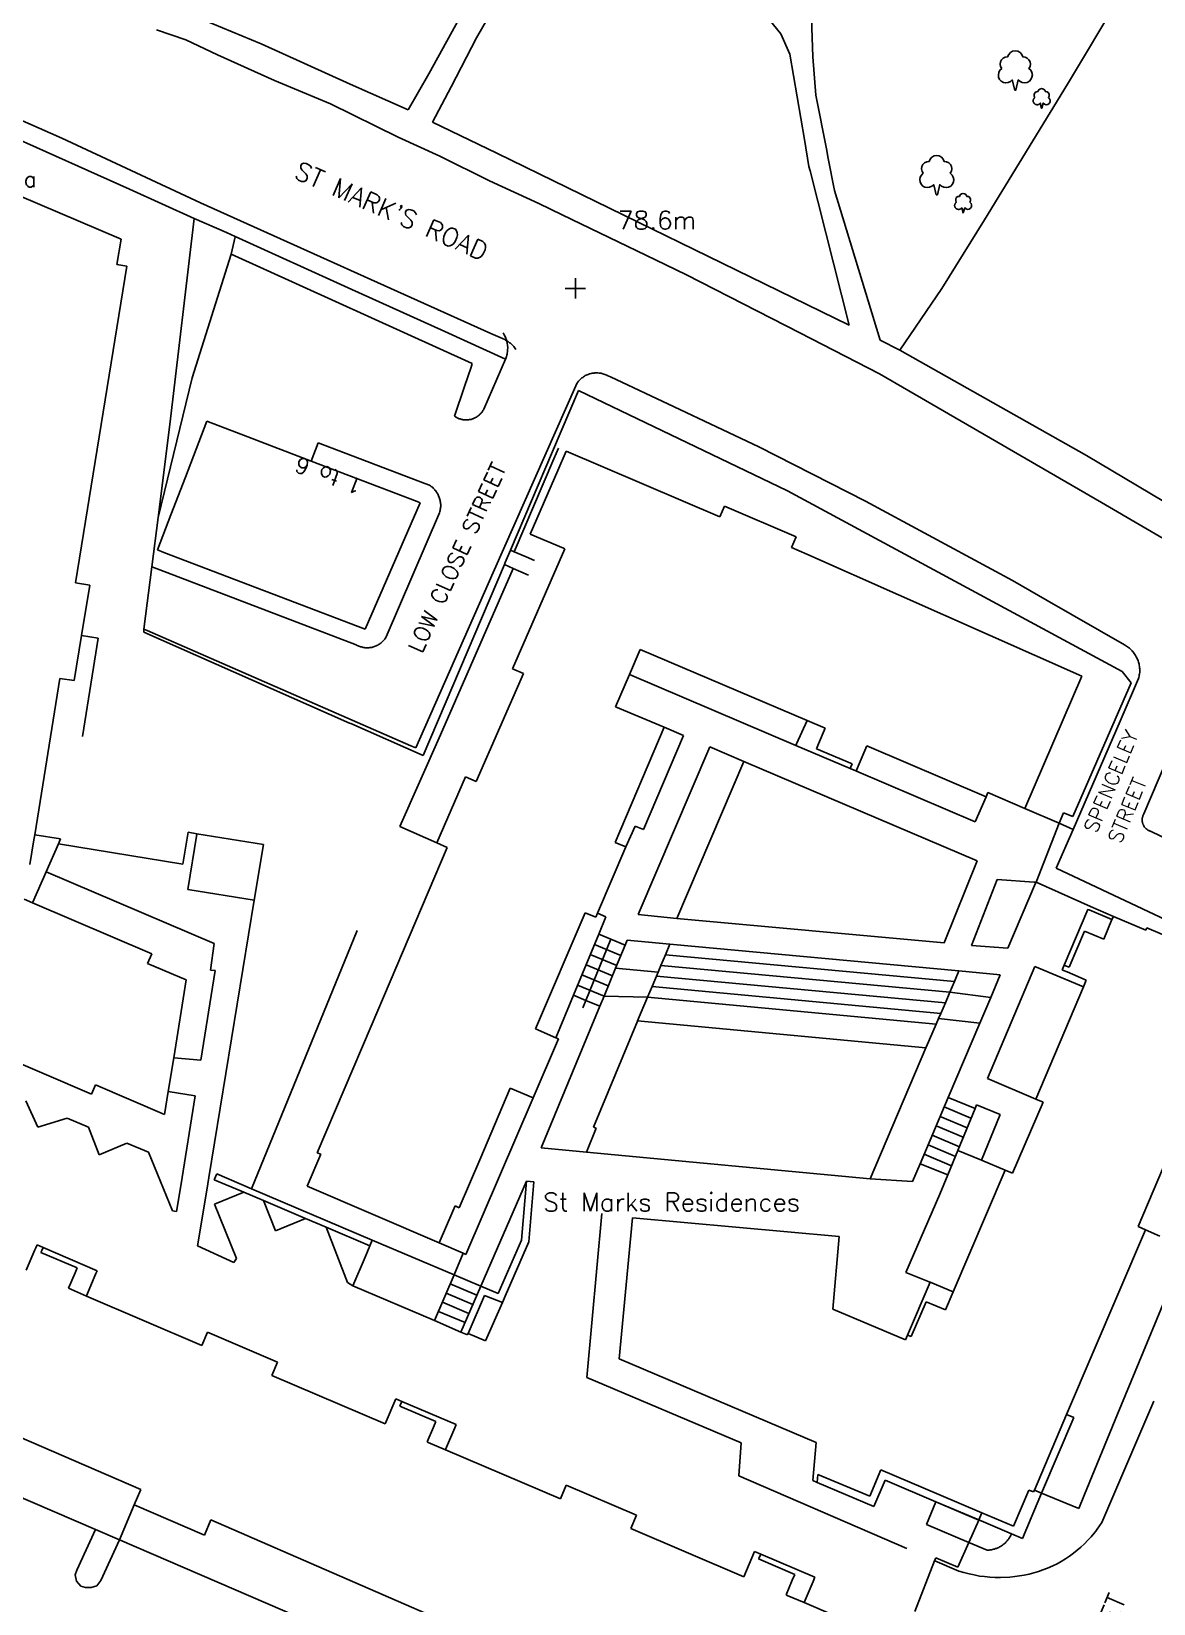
# Model space of a CAD drawing. Extents: x 427500 to 429848, y 434500 to 436505.
# Drawn here: x 429366 to 429451.7, y 435078.8 to 435198.9 of the extents above; entities that cross this region are included whole.
import ezdxf

# ---------------------------------------------------------------- set-up
doc = ezdxf.new("R2010")
doc.units = 0
doc.layers.add('LPTIP_Ex_Base', color=8, linetype='Continuous')
doc.styles.add('MtXpl_Romans', font='romans__.ttf')

msp = doc.modelspace()

# ---------------------------------------------------------------- linework, layer by layer
at = {"layer": 'LPTIP_Ex_Base', "color": 251, "true_color": 0x636466}
for p, q in [((429445.15, 435194.9), (429451.71, 435205.89)), ((429383.55, 435198), (429376.9, 435200.75)), ((429399.1, 435200.7), (429396.35, 435195.7)), ((429401.35, 435200.8), (429400, 435198.45)), ((429423.25, 435198.75), (429421.9, 435200.4)), ((429347.32, 435199.99), (429368.32, 435190.79)), ((429375.55, 435199.05), (429377.8, 435198.3)), ((429425.7, 435197), (429425.6, 435199.95)), ((429377.8, 435198.3), (429380.2, 435197.15)), ((429390.35, 435194.9), (429383.55, 435198)), ((429400, 435198.45), (429398.05, 435194.7)), ((429423.95, 435197.2), (429423.25, 435198.75)), ((429380.2, 435197.15), (429384.55, 435195.2)), ((429425.05, 435190.69), (429423.95, 435197.2)), ((429425.92, 435194.08), (429425.7, 435197)), ((429396.35, 435195.7), (429394.78, 435192.96)), ((429384.55, 435195.2), (429388.85, 435193.4)), ((429394.78, 435192.96), (429390.35, 435194.9)), ((429398.05, 435194.7), (429396.63, 435192.01)), ((429438.8, 435184.55), (429445.15, 435194.9)), ((429388.85, 435193.4), (429394, 435190.85)), ((429426.73, 435189.96), (429425.92, 435194.08)), ((429401.55, 435189.65), (429396.63, 435192.01)), ((429363.94, 435191.16), (429373.49, 435186.89)), ((429368.32, 435190.79), (429378.92, 435185.84)), ((429394, 435190.85), (429397.2, 435189.4)), ((429425.4, 435188.62), (429425.05, 435190.69)), ((429428.46, 435176.5), (429401.55, 435189.65)), ((429426.87, 435189.22), (429426.73, 435189.96)), ((429397.2, 435189.4), (429401, 435187.53)), ((429425.48, 435188.29), (429425.4, 435188.62)), ((429428.46, 435176.5), (429425.48, 435188.29)), ((429427.35, 435186.79), (429426.87, 435189.22)), ((429363.27, 435187.15), (429372.84, 435183.07)), ((429401, 435187.53), (429404.75, 435185.8)), ((429373.49, 435186.89), (429378.43, 435184.64)), ((429378.92, 435185.84), (429401.1, 435175.87)), ((429430.84, 435175.34), (429427.35, 435186.79)), ((429376.57, 435168.92), (429378.43, 435184.64)), ((429378.43, 435184.64), (429380.9, 435183.57)), ((429404.75, 435185.8), (429406.55, 435184.93)), ((429413.67, 435181.5), (429406.55, 435184.93)), ((429380.9, 435183.57), (429381.56, 435183.28)), ((429435.55, 435179.3), (429438.8, 435184.55)), ((429372.84, 435183.07), (429372.52, 435181.13)), ((429381.56, 435183.25), (429381.26, 435181.91)), ((429381.56, 435183.28), (429390.2, 435179.36)), ((429381.56, 435183.28), (429381.56, 435183.25)), ((429372.52, 435181.13), (429373.28, 435181)), ((429381.26, 435181.91), (429378.28, 435172.48)), ((429399.67, 435173.58), (429381.26, 435181.91)), ((429413.67, 435181.5), (429416.05, 435180.35)), ((429373.28, 435181), (429369.36, 435156.82)), ((429416.05, 435180.35), (429424.7, 435175.9)), ((429390.2, 435179.36), (429397.58, 435176.01)), ((429432.34, 435174.6), (429435.55, 435179.3)), ((429397.58, 435176.01), (429402.21, 435173.91)), ((429401.1, 435175.87), (429402.15, 435175.4)), ((429402.03, 435175.9), (429402.12, 435175.76)), ((429402.12, 435175.76), (429402.16, 435175.68)), ((429402.15, 435175.4), (429402.22, 435175.36)), ((429402.16, 435175.68), (429402.2, 435175.6)), ((429402.2, 435175.6), (429402.23, 435175.52)), ((429402.22, 435175.36), (429402.3, 435175.31)), ((429402.23, 435175.52), (429402.26, 435175.43)), ((429402.26, 435175.43), (429402.29, 435175.35)), ((429402.29, 435175.35), (429402.31, 435175.26)), ((429402.3, 435175.31), (429402.38, 435175.27)), ((429402.31, 435175.26), (429402.33, 435175.17)), ((429402.33, 435175.17), (429402.35, 435175.09)), ((429402.35, 435175.09), (429402.36, 435175)), ((429402.38, 435175.27), (429402.45, 435175.22)), ((429402.45, 435175.22), (429402.53, 435175.16)), ((429402.53, 435175.16), (429402.59, 435175.11)), ((429402.59, 435175.11), (429402.66, 435175.05)), ((429402.66, 435175.05), (429402.73, 435174.99)), ((429424.7, 435175.9), (429430.8, 435172.78)), ((429430.84, 435175.34), (429432.34, 435174.6)), ((429402.21, 435173.91), (429400.55, 435170.08)), ((429402.26, 435174.03), (429402.21, 435173.91)), ((429402.28, 435174.11), (429402.26, 435174.03)), ((429402.31, 435174.2), (429402.28, 435174.11)), ((429402.33, 435174.28), (429402.31, 435174.2)), ((429402.34, 435174.37), (429402.33, 435174.28)), ((429402.36, 435174.46), (429402.34, 435174.37)), ((429402.36, 435175), (429402.37, 435174.91)), ((429402.37, 435174.55), (429402.36, 435174.46)), ((429402.37, 435174.91), (429402.38, 435174.82)), ((429402.38, 435174.73), (429402.37, 435174.64)), ((429402.37, 435174.64), (429402.37, 435174.55)), ((429402.38, 435174.82), (429402.38, 435174.73)), ((429402.73, 435174.99), (429402.79, 435174.92)), ((429402.79, 435174.92), (429402.85, 435174.86)), ((429402.85, 435174.86), (429402.9, 435174.79)), ((429402.9, 435174.79), (429402.96, 435174.71)), ((429402.96, 435174.71), (429403.01, 435174.64)), ((429446.6, 435166.55), (429432.34, 435174.6)), ((429399.07, 435171.8), (429399.58, 435173.3)), ((429399.58, 435173.3), (429399.67, 435173.58)), ((429408.24, 435172.6), (429408.31, 435172.64)), ((429408.31, 435172.64), (429408.38, 435172.67)), ((429408.38, 435172.67), (429408.45, 435172.7)), ((429408.45, 435172.7), (429408.52, 435172.73)), ((429408.52, 435172.73), (429408.59, 435172.76)), ((429408.59, 435172.76), (429408.64, 435172.77)), ((429408.64, 435172.77), (429408.66, 435172.78)), ((429408.66, 435172.78), (429408.75, 435172.8)), ((429408.83, 435172.82), (429408.75, 435172.8)), ((429408.9, 435172.83), (429408.83, 435172.82)), ((429408.98, 435172.84), (429408.9, 435172.83)), ((429409.05, 435172.85), (429408.98, 435172.84)), ((429409.13, 435172.85), (429409.05, 435172.85)), ((429409.21, 435172.85), (429409.13, 435172.85)), ((429409.28, 435172.85), (429409.21, 435172.85)), ((429409.36, 435172.84), (429409.28, 435172.85)), ((429409.43, 435172.83), (429409.36, 435172.84)), ((429409.5, 435172.82), (429409.43, 435172.83)), ((429409.51, 435172.82), (429409.5, 435172.82)), ((429409.58, 435172.8), (429409.51, 435172.82)), ((429409.66, 435172.78), (429409.58, 435172.8)), ((429409.73, 435172.76), (429409.66, 435172.78)), ((429409.8, 435172.74), (429409.73, 435172.76)), ((429409.87, 435172.71), (429409.8, 435172.74)), ((429409.96, 435172.67), (429409.87, 435172.71)), ((429409.98, 435172.66), (429409.96, 435172.67)), ((429410.23, 435172.54), (429409.98, 435172.66)), ((429430.8, 435172.78), (429447.75, 435162.95)), ((429378.28, 435172.48), (429375.67, 435161.8)), ((429398.31, 435169.55), (429399.07, 435171.8)), ((429401.28, 435157.61), (429407.69, 435172.08)), ((429407.79, 435171.5), (429405.81, 435166.84)), ((429407.69, 435172.08), (429407.73, 435172.15)), ((429407.73, 435172.15), (429407.78, 435172.21)), ((429407.78, 435172.21), (429407.83, 435172.26)), ((429423.75, 435163.85), (429407.79, 435171.5)), ((429407.83, 435172.26), (429407.88, 435172.32)), ((429407.88, 435172.32), (429407.94, 435172.37)), ((429407.94, 435172.37), (429407.99, 435172.42)), ((429407.99, 435172.42), (429408.05, 435172.47)), ((429408.05, 435172.47), (429408.11, 435172.51)), ((429408.11, 435172.51), (429408.18, 435172.56)), ((429408.18, 435172.56), (429408.24, 435172.6)), ((429415.09, 435170.26), (429410.23, 435172.54)), ((429421.58, 435167.2), (429415.09, 435170.26)), ((429379.39, 435169.16), (429377.75, 435164.88)), ((429382.52, 435167.97), (429379.39, 435169.16)), ((429398.4, 435169.49), (429398.31, 435169.55)), ((429398.45, 435169.46), (429398.4, 435169.49)), ((429398.51, 435169.43), (429398.45, 435169.46)), ((429398.56, 435169.4), (429398.51, 435169.43)), ((429398.62, 435169.37), (429398.56, 435169.4)), ((429398.68, 435169.35), (429398.62, 435169.37)), ((429398.74, 435169.33), (429398.68, 435169.35)), ((429398.8, 435169.31), (429398.74, 435169.33)), ((429398.87, 435169.29), (429398.8, 435169.31)), ((429398.93, 435169.28), (429398.87, 435169.29)), ((429398.99, 435169.27), (429398.93, 435169.28)), ((429399.06, 435169.26), (429398.99, 435169.27)), ((429399.12, 435169.26), (429399.06, 435169.26)), ((429399.18, 435169.26), (429399.12, 435169.26)), ((429399.26, 435169.26), (429399.18, 435169.26)), ((429399.33, 435169.26), (429399.26, 435169.26)), ((429399.39, 435169.27), (429399.33, 435169.26)), ((429399.45, 435169.28), (429399.39, 435169.27)), ((429399.52, 435169.29), (429399.45, 435169.28)), ((429399.58, 435169.3), (429399.52, 435169.29)), ((429399.64, 435169.32), (429399.58, 435169.3)), ((429399.7, 435169.34), (429399.64, 435169.32)), ((429399.73, 435169.35), (429399.7, 435169.34)), ((429399.76, 435169.37), (429399.73, 435169.35)), ((429399.82, 435169.39), (429399.76, 435169.37)), ((429399.88, 435169.42), (429399.82, 435169.39)), ((429399.93, 435169.45), (429399.88, 435169.42)), ((429399.99, 435169.48), (429399.93, 435169.45)), ((429400.04, 435169.52), (429399.99, 435169.48)), ((429400.1, 435169.55), (429400.04, 435169.52)), ((429400.15, 435169.59), (429400.1, 435169.55)), ((429400.2, 435169.63), (429400.15, 435169.59)), ((429400.24, 435169.67), (429400.2, 435169.63)), ((429400.29, 435169.72), (429400.24, 435169.67)), ((429400.33, 435169.77), (429400.29, 435169.72)), ((429400.38, 435169.81), (429400.33, 435169.77)), ((429400.42, 435169.86), (429400.38, 435169.81)), ((429400.45, 435169.92), (429400.42, 435169.86)), ((429400.49, 435169.97), (429400.45, 435169.92)), ((429400.52, 435170.03), (429400.49, 435169.97)), ((429400.55, 435170.08), (429400.52, 435170.03)), ((429375.67, 435161.8), (429376.57, 435168.92)), ((429387.37, 435166.11), (429382.52, 435167.97)), ((429387.37, 435166.11), (429387.9, 435167.5)), ((429387.9, 435167.5), (429396.05, 435164.41)), ((429405.81, 435166.84), (429402.6, 435159.31)), ((429405.9, 435166.28), (429406.25, 435167.11)), ((429406.21, 435165.4), (429406.84, 435166.86)), ((429406.84, 435166.86), (429418.59, 435161.86)), ((429429.72, 435163.05), (429421.58, 435167.2)), ((429395.46, 435163.02), (429387.37, 435166.11)), ((429402.88, 435159.19), (429405.9, 435166.28)), ((429457.4, 435160.1), (429446.6, 435166.55)), ((429377.75, 435164.88), (429376.65, 435162.01)), ((429396.05, 435164.41), (429396.41, 435164.27)), ((429396.41, 435164.27), (429396.47, 435164.23)), ((429396.47, 435164.23), (429396.53, 435164.18)), ((429404.09, 435160.53), (429406.21, 435165.4)), ((429395.69, 435162.93), (429395.46, 435163.02)), ((429396.53, 435164.18), (429396.59, 435164.14)), ((429396.59, 435164.14), (429396.65, 435164.09)), ((429396.65, 435164.09), (429396.71, 435164.03)), ((429396.71, 435164.03), (429396.76, 435163.98)), ((429396.76, 435163.98), (429396.81, 435163.92)), ((429396.81, 435163.92), (429396.85, 435163.87)), ((429396.85, 435163.87), (429396.86, 435163.86)), ((429396.86, 435163.86), (429396.91, 435163.8)), ((429396.91, 435163.8), (429396.95, 435163.73)), ((429396.95, 435163.73), (429396.99, 435163.67)), ((429396.99, 435163.67), (429397.03, 435163.6)), ((429397.03, 435163.6), (429397.07, 435163.53)), ((429397.07, 435163.53), (429397.1, 435163.46)), ((429397.1, 435163.46), (429397.15, 435163.33)), ((429397.15, 435163.33), (429397.18, 435163.26)), ((429397.18, 435163.26), (429397.2, 435163.19)), ((429397.2, 435163.19), (429397.22, 435163.11)), ((429397.22, 435163.11), (429397.23, 435163.03)), ((429397.23, 435163.03), (429397.24, 435162.96)), ((429449.32, 435150.04), (429423.75, 435163.85)), ((429440.94, 435157), (429429.72, 435163.05)), ((429376.65, 435162.01), (429375.62, 435159.32)), ((429391.48, 435153.26), (429395.69, 435162.93)), ((429397.16, 435162.15), (429393.1, 435152.69)), ((429397.2, 435162.27), (429397.16, 435162.15)), ((429397.22, 435162.34), (429397.2, 435162.27)), ((429397.23, 435162.42), (429397.22, 435162.34)), ((429397.24, 435162.49), (429397.23, 435162.42)), ((429397.24, 435162.96), (429397.25, 435162.9)), ((429397.25, 435162.57), (429397.24, 435162.49)), ((429397.25, 435162.9), (429397.25, 435162.88)), ((429397.25, 435162.88), (429397.26, 435162.8)), ((429397.26, 435162.65), (429397.25, 435162.57)), ((429397.26, 435162.8), (429397.26, 435162.73)), ((429397.26, 435162.73), (429397.26, 435162.65)), ((429418.59, 435161.86), (429418.94, 435162.66)), ((429418.94, 435162.66), (429424.41, 435160.33)), ((429447.75, 435162.95), (429454.12, 435159.23)), ((429375.2, 435158.04), (429375.67, 435161.8)), ((429406.64, 435159.45), (429404.09, 435160.53)), ((429406.75, 435159.4), (429406.64, 435159.45)), ((429424.41, 435160.33), (429424.06, 435159.52)), ((429424.06, 435159.52), (429425.25, 435159.01)), ((429375.62, 435159.32), (429376.11, 435159.13)), ((429376.11, 435159.13), (429391.48, 435153.26)), ((429402.2, 435158.37), (429402.13, 435158.2)), ((429402.6, 435159.31), (429402.2, 435158.37)), ((429402.6, 435159.31), (429402.88, 435159.19)), ((429402.75, 435150.23), (429406.75, 435159.4)), ((429402.88, 435159.19), (429403.78, 435158.8)), ((429403.78, 435158.8), (429404.44, 435158.51)), ((429425.25, 435159.01), (429446.26, 435149.67)), ((429374.59, 435153.26), (429375.2, 435158.04)), ((429375.79, 435157.81), (429375.2, 435158.04)), ((429390.8, 435152.08), (429375.79, 435157.81)), ((429395.35, 435144.21), (429401.28, 435157.61)), ((429402.13, 435158.2), (429395.93, 435143.61)), ((429397.24, 435145.2), (429402.8, 435157.9)), ((429402.13, 435158.2), (429402.8, 435157.9)), ((429402.8, 435157.9), (429403.96, 435157.4)), ((429369.36, 435156.82), (429370.45, 435156.64)), ((429370.45, 435156.64), (429369.82, 435152.79)), ((429443.61, 435155.46), (429440.94, 435157)), ((429449.51, 435152.07), (429443.61, 435155.46)), ((429369.82, 435152.79), (429369.26, 435149.34)), ((429369.82, 435152.79), (429371.1, 435152.58)), ((429371.1, 435152.58), (429369.89, 435145.08)), ((429374.57, 435153.03), (429374.59, 435153.26)), ((429382.75, 435149.42), (429374.57, 435153.03)), ((429374.59, 435153.26), (429374.83, 435153.16)), ((429374.83, 435153.16), (429394.98, 435144.37)), ((429392.69, 435152.21), (429392.63, 435152.17)), ((429392.74, 435152.26), (429392.69, 435152.21)), ((429392.8, 435152.3), (429392.74, 435152.26)), ((429392.85, 435152.35), (429392.8, 435152.3)), ((429392.9, 435152.4), (429392.85, 435152.35)), ((429392.94, 435152.46), (429392.9, 435152.4)), ((429392.99, 435152.51), (429392.94, 435152.46)), ((429393.03, 435152.57), (429392.99, 435152.51)), ((429393.07, 435152.63), (429393.03, 435152.57)), ((429393.1, 435152.69), (429393.07, 435152.63)), ((429390.88, 435152.03), (429390.8, 435152.08)), ((429390.95, 435152), (429390.88, 435152.03)), ((429391.01, 435151.97), (429390.95, 435152)), ((429391.08, 435151.95), (429391.01, 435151.97)), ((429391.14, 435151.92), (429391.08, 435151.95)), ((429391.21, 435151.91), (429391.14, 435151.92)), ((429391.28, 435151.89), (429391.21, 435151.91)), ((429391.35, 435151.87), (429391.28, 435151.89)), ((429391.42, 435151.86), (429391.35, 435151.87)), ((429391.49, 435151.85), (429391.42, 435151.86)), ((429391.56, 435151.85), (429391.49, 435151.85)), ((429391.63, 435151.84), (429391.56, 435151.85)), ((429391.7, 435151.85), (429391.63, 435151.84)), ((429391.77, 435151.85), (429391.7, 435151.85)), ((429391.84, 435151.86), (429391.77, 435151.85)), ((429391.91, 435151.86), (429391.84, 435151.86)), ((429391.99, 435151.88), (429391.91, 435151.86)), ((429392.06, 435151.9), (429391.99, 435151.88)), ((429392.13, 435151.92), (429392.06, 435151.9)), ((429392.2, 435151.94), (429392.13, 435151.92)), ((429392.26, 435151.96), (429392.2, 435151.94)), ((429392.33, 435151.99), (429392.26, 435151.96)), ((429392.39, 435152.02), (429392.33, 435151.99)), ((429392.46, 435152.05), (429392.39, 435152.02)), ((429392.52, 435152.09), (429392.46, 435152.05)), ((429392.58, 435152.13), (429392.52, 435152.09)), ((429392.63, 435152.17), (429392.58, 435152.13)), ((429411.68, 435149.81), (429412.5, 435151.73)), ((429412.5, 435151.73), (429425.27, 435146.29)), ((429449.51, 435152.07), (429449.66, 435151.98)), ((429449.66, 435151.98), (429449.74, 435151.93)), ((429449.74, 435151.93), (429449.82, 435151.87)), ((429449.82, 435151.87), (429449.89, 435151.82)), ((429449.89, 435151.82), (429449.94, 435151.77)), ((429449.94, 435151.77), (429449.96, 435151.75)), ((429449.96, 435151.75), (429450.02, 435151.69)), ((429450.02, 435151.69), (429450.09, 435151.62)), ((429450.09, 435151.62), (429450.15, 435151.55)), ((429450.15, 435151.55), (429450.17, 435151.53)), ((429450.17, 435151.53), (429450.21, 435151.48)), ((429450.21, 435151.48), (429450.26, 435151.41)), ((429450.26, 435151.41), (429450.31, 435151.33)), ((429450.31, 435151.33), (429450.36, 435151.25)), ((429450.36, 435151.25), (429450.41, 435151.17)), ((429450.41, 435151.17), (429450.45, 435151.09)), ((429450.45, 435151.09), (429450.49, 435151.01)), ((429450.49, 435151.01), (429450.53, 435150.92)), ((429399.98, 435141.63), (429403.58, 435149.88)), ((429403.58, 435149.88), (429402.75, 435150.23)), ((429410.63, 435147.35), (429411.68, 435149.81)), ((429411.68, 435149.81), (429424.4, 435144.39)), ((429450.02, 435149.18), (429449.32, 435150.04)), ((429450.53, 435150.92), (429450.56, 435150.84)), ((429450.56, 435150.84), (429450.59, 435150.75)), ((429450.59, 435150.75), (429450.62, 435150.6)), ((429450.62, 435150.6), (429450.64, 435150.51)), ((429450.64, 435150.51), (429450.66, 435150.41)), ((429450.66, 435149.86), (429450.64, 435149.77)), ((429450.66, 435150.41), (429450.66, 435150.32)), ((429450.66, 435150.32), (429450.67, 435150.23)), ((429450.67, 435149.95), (429450.66, 435149.86)), ((429450.67, 435150.23), (429450.67, 435150.14)), ((429450.67, 435150.14), (429450.67, 435150.04)), ((429450.67, 435150.04), (429450.67, 435149.95)), ((429368.17, 435149.51), (429366.24, 435137.56)), ((429369.26, 435149.34), (429368.17, 435149.51)), ((429382.76, 435149.42), (429382.75, 435149.42)), ((429390.29, 435146.1), (429382.76, 435149.42)), ((429446.26, 435149.67), (429441.9, 435139.58)), ((429445.55, 435138.95), (429450.02, 435149.18)), ((429449.17, 435146.24), (429450.58, 435149.5)), ((429450.61, 435149.59), (429450.58, 435149.5)), ((429450.63, 435149.68), (429450.61, 435149.59)), ((429450.64, 435149.77), (429450.63, 435149.68)), ((429414.34, 435145.78), (429410.63, 435147.35)), ((429425.27, 435146.29), (429424.46, 435144.52)), ((429425.27, 435146.29), (429426.63, 435145.71)), ((429445.58, 435137.97), (429449.17, 435146.24)), ((429450.99, 435139.16), (429454.34, 435147.06)), ((429390.39, 435146.06), (429390.29, 435146.1)), ((429395.93, 435143.61), (429390.39, 435146.06)), ((429394.14, 435138.19), (429397.24, 435145.2)), ((429410.59, 435136.98), (429414.34, 435145.78)), ((429412.76, 435137.96), (429415.82, 435145.14)), ((429415.82, 435145.14), (429414.34, 435145.78)), ((429426.63, 435145.71), (429426.14, 435144.52)), ((429394.98, 435144.37), (429395.35, 435144.21)), ((429412.35, 435131.46), (429417.82, 435144.27)), ((429417.82, 435144.27), (429420.43, 435143.16)), ((429424.46, 435144.52), (429424.4, 435144.39)), ((429424.4, 435144.39), (429428.55, 435142.63)), ((429426.14, 435144.52), (429425.97, 435144.14)), ((429425.97, 435144.14), (429428.71, 435142.99)), ((429429.82, 435144.35), (429429.17, 435142.8)), ((429438.93, 435140.47), (429429.82, 435144.35)), ((429420.43, 435143.16), (429415.31, 435131.17)), ((429438.26, 435135.58), (429420.43, 435143.16)), ((429428.61, 435142.76), (429428.55, 435142.63)), ((429428.99, 435142.44), (429428.55, 435142.63)), ((429428.71, 435142.99), (429428.61, 435142.76)), ((429429.17, 435142.8), (429429.07, 435142.56)), ((429398.06, 435139.47), (429399.16, 435141.98)), ((429399.16, 435141.98), (429399.98, 435141.63)), ((429429.01, 435142.44), (429428.99, 435142.44)), ((429429.07, 435142.56), (429429.01, 435142.43)), ((429429.01, 435142.43), (429429.01, 435142.44)), ((429429.01, 435142.43), (429429.02, 435142.43)), ((429429.02, 435142.43), (429438.11, 435138.55)), ((429438.11, 435138.55), (429438.93, 435140.47)), ((429439.07, 435140.78), (429438.93, 435140.47)), ((429441.9, 435139.58), (429439.07, 435140.78)), ((429396.96, 435136.94), (429398.06, 435139.47)), ((429441.9, 435139.58), (429444.51, 435138.44)), ((429444.51, 435138.44), (429444.86, 435139.25)), ((429444.86, 435139.25), (429445.55, 435138.95)), ((429450.9, 435138.96), (429450.91, 435138.99)), ((429450.91, 435138.99), (429450.92, 435139.03)), ((429450.92, 435139.03), (429450.94, 435139.07)), ((429450.94, 435139.07), (429450.96, 435139.1)), ((429450.96, 435139.1), (429450.99, 435139.16)), ((429396.96, 435136.94), (429394.14, 435138.19)), ((429411.42, 435136.63), (429412.11, 435138.23)), ((429412.11, 435138.23), (429412.76, 435137.96)), ((429442.75, 435133.94), (429444.51, 435138.44)), ((429444.29, 435135), (429445.58, 435137.97)), ((429444.51, 435138.44), (429445.58, 435137.97)), ((429450.86, 435138.77), (429450.87, 435138.8)), ((429450.86, 435138.73), (429450.86, 435138.77)), ((429450.86, 435138.69), (429450.86, 435138.73)), ((429450.86, 435138.65), (429450.86, 435138.69)), ((429450.87, 435138.61), (429450.86, 435138.65)), ((429450.87, 435138.84), (429450.88, 435138.88)), ((429450.87, 435138.8), (429450.87, 435138.84)), ((429450.87, 435138.57), (429450.87, 435138.61)), ((429450.88, 435138.53), (429450.87, 435138.57)), ((429450.88, 435138.88), (429450.89, 435138.92)), ((429450.89, 435138.5), (429450.88, 435138.53)), ((429450.89, 435138.92), (429450.9, 435138.96)), ((429450.89, 435138.46), (429450.89, 435138.5)), ((429450.91, 435138.42), (429450.89, 435138.46)), ((429450.92, 435138.38), (429450.91, 435138.42)), ((429450.93, 435138.35), (429450.92, 435138.38)), ((429450.95, 435138.31), (429450.93, 435138.35)), ((429450.96, 435138.28), (429450.95, 435138.31)), ((429450.98, 435138.24), (429450.96, 435138.28)), ((429451.02, 435138.18), (429450.98, 435138.24)), ((429451.04, 435138.15), (429451.02, 435138.18)), ((429451.07, 435138.12), (429451.04, 435138.15)), ((429451.09, 435138.09), (429451.07, 435138.12)), ((429451.12, 435138.07), (429451.09, 435138.09)), ((429451.15, 435138.04), (429451.12, 435138.07)), ((429451.17, 435138.01), (429451.15, 435138.04)), ((429451.21, 435137.99), (429451.17, 435138.01)), ((429451.24, 435137.96), (429451.21, 435137.99)), ((429451.27, 435137.94), (429451.24, 435137.96)), ((429451.3, 435137.92), (429451.27, 435137.94)), ((429451.34, 435137.9), (429451.3, 435137.92)), ((429451.37, 435137.88), (429451.34, 435137.9)), ((429451.41, 435137.87), (429451.37, 435137.88)), ((429451.44, 435137.85), (429451.41, 435137.87)), ((429451.48, 435137.84), (429451.44, 435137.85)), ((429451.52, 435137.83), (429451.48, 435137.84)), ((429451.55, 435137.82), (429451.52, 435137.83)), ((429465.44, 435131.03), (429451.55, 435137.82)), ((429366.17, 435137.17), (429365.87, 435135.28)), ((429366.24, 435137.56), (429366.17, 435137.17)), ((429368.21, 435137.24), (429366.24, 435137.56)), ((429368.21, 435137.24), (429366.24, 435137.56)), ((429367.12, 435134.74), (429368.05, 435136.87)), ((429368.05, 435136.87), (429368.21, 435137.24)), ((429368.05, 435136.87), (429368.21, 435137.24)), ((429377.56, 435135.32), (429368.05, 435136.87)), ((429377.97, 435137.75), (429377.56, 435135.32)), ((429377.95, 435133.39), (429378.64, 435137.62)), ((429378.64, 435137.64), (429377.97, 435137.75)), ((429378.64, 435137.62), (429378.64, 435137.64)), ((429383.72, 435136.81), (429378.64, 435137.64)), ((429383.02, 435132.56), (429383.72, 435136.81)), ((429391.95, 435122.94), (429397.75, 435136.59)), ((429397.75, 435136.59), (429396.96, 435136.94)), ((429409.25, 435131.57), (429411.42, 435136.63)), ((429411.42, 435136.63), (429410.59, 435136.98)), ((429435.74, 435129.31), (429438.26, 435135.58)), ((429366.08, 435132.36), (429367.12, 435134.74)), ((429366.08, 435132.36), (429367.12, 435134.74)), ((429379.96, 435129.25), (429367.12, 435134.74)), ((429461.77, 435126.79), (429444.29, 435135)), ((429383.02, 435132.56), (429377.95, 435133.39)), ((429437.82, 435129.09), (429439.78, 435134.14)), ((429439.78, 435134.14), (429442.6, 435133.95)), ((429442.71, 435133.86), (429440.6, 435128.91)), ((429442.6, 435133.95), (429442.75, 435133.94)), ((429442.75, 435133.94), (429442.71, 435133.86)), ((429446.92, 435132.07), (429442.75, 435133.94)), ((429365.44, 435132.63), (429366.08, 435132.36)), ((429366.08, 435132.36), (429375.18, 435128.47)), ((429379.54, 435111.38), (429383.02, 435132.56)), ((429444.9, 435127.6), (429446.72, 435131.86)), ((429446.72, 435131.86), (429446.82, 435131.82)), ((429446.82, 435131.82), (429448.55, 435131.08)), ((429448.66, 435131.33), (429446.92, 435132.07)), ((429404.5, 435122.73), (429408.31, 435131.61)), ((429408.31, 435131.61), (429409.11, 435131.26)), ((429409.11, 435131.26), (429409.25, 435131.57)), ((429409.25, 435131.57), (429409.89, 435131.29)), ((429409.89, 435131.29), (429409.34, 435129.97)), ((429415.31, 435131.17), (429412.35, 435131.46)), ((429415.31, 435131.17), (429435.74, 435129.31)), ((429448.55, 435131.08), (429447.92, 435129.58)), ((429448.66, 435131.33), (429448.55, 435131.08)), ((429451.15, 435130.27), (429448.66, 435131.33)), ((429382.8, 435110.52), (429390.88, 435130.24)), ((429409.34, 435129.97), (429407.4, 435125.3)), ((429410.27, 435129.58), (429408.35, 435124.9)), ((429409.34, 435129.97), (429410.27, 435129.58)), ((429410.27, 435129.58), (429411.36, 435129.13)), ((429411.36, 435129.13), (429411.51, 435129.5)), ((429411.51, 435129.5), (429414.78, 435129.2)), ((429446.45, 435130.21), (429445.27, 435127.45)), ((429447.92, 435129.58), (429446.45, 435130.21)), ((429451.22, 435130.46), (429451.15, 435130.27)), ((429454.28, 435129.15), (429451.22, 435130.46)), ((429375.18, 435128.47), (429374.87, 435127.73)), ((429379.67, 435127.21), (429379.96, 435129.25)), ((429408.69, 435128.41), (429410.71, 435127.57)), ((429409.02, 435129.19), (429411.03, 435128.35)), ((429410.63, 435127.38), (429411.36, 435129.13)), ((429414.43, 435128.39), (429414.09, 435127.58)), ((429414.78, 435129.2), (429414.43, 435128.39)), ((429414.43, 435128.39), (429436.51, 435126.35)), ((429414.78, 435129.2), (429436.85, 435127.16)), ((429440.6, 435128.91), (429437.82, 435129.09)), ((429374.87, 435127.73), (429377.81, 435126.47)), ((429378.94, 435120.34), (429380.03, 435127.19)), ((429380.03, 435127.19), (429379.67, 435127.21)), ((429408.37, 435127.63), (429410.39, 435126.79)), ((429409.74, 435125.24), (429410.63, 435127.38)), ((429413.88, 435127.07), (429410.63, 435127.38)), ((429413.88, 435127.07), (429413.75, 435126.77)), ((429414.09, 435127.58), (429413.88, 435127.07)), ((429414.09, 435127.58), (429436.16, 435125.54)), ((429436.85, 435127.16), (429436.51, 435126.35)), ((429436.85, 435127.16), (429440.02, 435126.85)), ((429442.67, 435127.51), (429439.03, 435118.93)), ((429446.37, 435125.95), (429442.67, 435127.51)), ((429444.9, 435127.6), (429444.75, 435127.25)), ((429444.75, 435127.25), (429444.86, 435127.2)), ((429444.86, 435127.2), (429445.12, 435127.09)), ((429445.01, 435127.56), (429444.9, 435127.6)), ((429445.27, 435127.45), (429445.01, 435127.56)), ((429445.12, 435127.09), (429446.59, 435126.46)), ((429377.81, 435126.47), (429376.86, 435120.52)), ((429407.72, 435126.08), (429409.74, 435125.24)), ((429408.05, 435126.85), (429410.07, 435126.02)), ((429413.41, 435125.97), (429413.07, 435125.16)), ((429413.75, 435126.77), (429413.41, 435125.97)), ((429413.41, 435125.97), (429435.47, 435123.91)), ((429413.75, 435126.77), (429435.82, 435124.73)), ((429436.51, 435126.35), (429436.16, 435125.54)), ((429440.02, 435126.85), (429439.29, 435125.14)), ((429446.37, 435125.95), (429442.73, 435117.37)), ((429446.59, 435126.46), (429446.37, 435125.95)), ((429370.58, 435117.74), (429352.53, 435125.46)), ((429406.05, 435122.05), (429407.4, 435125.3)), ((429408.35, 435124.9), (429407.4, 435125.3)), ((429408.35, 435124.9), (429408.13, 435124.33)), ((429409.42, 435124.46), (429408.35, 435124.9)), ((429409.42, 435124.46), (429409.74, 435125.24)), ((429413.07, 435125.16), (429409.74, 435125.24)), ((429412.31, 435123.35), (429413.07, 435125.16)), ((429413.07, 435125.16), (429435.13, 435123.1)), ((429435.82, 435124.73), (429435.47, 435123.91)), ((429436.16, 435125.54), (429435.82, 435124.73)), ((429436.16, 435125.54), (429439.29, 435125.14)), ((429439.29, 435125.14), (429438.45, 435123.18)), ((429404.93, 435113.65), (429409.42, 435124.46)), ((429435.31, 435123.53), (429435.13, 435123.1)), ((429435.47, 435123.91), (429435.31, 435123.53)), ((429435.31, 435123.53), (429438.45, 435123.18)), ((429387.83, 435113.27), (429391.95, 435122.94)), ((429406.05, 435122.05), (429404.5, 435122.73)), ((429408.94, 435115.23), (429412.3, 435123.33)), ((429412.3, 435123.33), (429412.31, 435123.34)), ((429412.31, 435123.34), (429412.31, 435123.35)), ((429434.34, 435121.29), (429412.31, 435123.34)), ((429434.36, 435121.34), (429435.13, 435123.1)), ((429438.45, 435123.18), (429436.04, 435117.5)), ((429404.32, 435117.46), (429406.26, 435121.97)), ((429406.26, 435121.97), (429406.05, 435122.05)), ((429430.07, 435111.28), (429434.34, 435121.29)), ((429434.34, 435121.29), (429434.36, 435121.34)), ((429376.86, 435120.52), (429376.44, 435117.95)), ((429376.86, 435120.52), (429378.94, 435120.34)), ((429439.03, 435118.93), (429442.73, 435117.37)), ((429370.89, 435118.46), (429370.58, 435117.74)), ((429376.16, 435116.2), (429370.89, 435118.46)), ((429376.44, 435117.95), (429376.16, 435116.2)), ((429376.44, 435117.95), (429378.5, 435117.61)), ((429378.5, 435117.61), (429377.41, 435110.74)), ((429404.32, 435117.46), (429399.19, 435105.49)), ((429400.25, 435112.73), (429402.58, 435118.21)), ((429402.58, 435118.21), (429404.32, 435117.46)), ((429436.04, 435117.5), (429433.89, 435112.43)), ((429436.04, 435117.5), (429438.09, 435116.65)), ((429442.73, 435117.37), (429443.29, 435117.13)), ((429366.49, 435115.23), (429365.55, 435117.24)), ((429435.73, 435116.77), (429437.78, 435115.9)), ((429436.78, 435113.45), (429438.09, 435116.65)), ((429438.09, 435116.65), (429438.2, 435116.93)), ((429438.2, 435116.93), (429440.02, 435116.19)), ((429440.02, 435116.19), (429438.59, 435112.7)), ((429443.29, 435117.13), (429440.95, 435111.7)), ((429368.72, 435115.91), (429366.49, 435115.23)), ((429370.35, 435115.23), (429368.72, 435115.91)), ((429371.17, 435113.1), (429370.35, 435115.23)), ((429408.39, 435113.3), (429409.15, 435115.14)), ((429409.15, 435115.14), (429408.94, 435115.23)), ((429435.11, 435115.33), (429437.18, 435114.45)), ((429435.42, 435116.05), (429437.48, 435115.17)), ((429373.28, 435114), (429371.17, 435113.1)), ((429374.94, 435113.3), (429373.28, 435114)), ((429434.5, 435113.88), (429436.59, 435112.99)), ((429434.81, 435114.6), (429436.89, 435113.72)), ((429376.78, 435108.84), (429374.94, 435113.3)), ((429387.05, 435110.71), (429388.1, 435113.15)), ((429388.1, 435113.15), (429387.83, 435113.27)), ((429398.68, 435109.07), (429400.25, 435112.73)), ((429408.39, 435113.3), (429404.93, 435113.65)), ((429430.07, 435111.28), (429408.39, 435113.3)), ((429434.19, 435113.16), (429436.29, 435112.27)), ((429436.78, 435113.45), (429436, 435111.57)), ((429438.59, 435112.7), (429436.78, 435113.45)), ((429438.59, 435112.7), (429440.4, 435111.93)), ((429450.55, 435107.63), (429452.85, 435113.02)), ((429379.38, 435110.42), (429379.54, 435111.38)), ((429379.96, 435111.21), (429380.15, 435111.65)), ((429380.15, 435111.65), (429382.8, 435110.5)), ((429433.89, 435112.43), (429433.3, 435111.06)), ((429433.89, 435112.43), (429436, 435111.57)), ((429436, 435111.57), (429435.39, 435110.1)), ((429440.4, 435111.93), (429438.97, 435108.6)), ((429440.95, 435111.7), (429440.4, 435111.93)), ((429377.41, 435110.74), (429377.08, 435108.77)), ((429378.67, 435106.16), (429379.38, 435110.42)), ((429382.22, 435110.25), (429379.96, 435111.21)), ((429382.22, 435110.25), (429379.98, 435109.33)), ((429383.72, 435109.61), (429382.22, 435110.25)), ((429382.8, 435110.5), (429382.8, 435110.52)), ((429382.8, 435110.5), (429392.03, 435106.59)), ((429397.14, 435106.38), (429387.05, 435110.71)), ((429403.82, 435111.09), (429400.33, 435103.08)), ((429403.43, 435106.6), (429403.82, 435111.09)), ((429404.39, 435111.04), (429403.82, 435111.09)), ((429404, 435106.45), (429404.39, 435111.04)), ((429433.3, 435111.06), (429430.07, 435111.28)), ((429379.98, 435109.33), (429381.66, 435105.2)), ((429384.64, 435107.31), (429383.72, 435109.61)), ((429386.93, 435108.24), (429383.72, 435109.61)), ((429398.19, 435108.81), (429398.36, 435109.21)), ((429398.36, 435109.21), (429398.68, 435109.07)), ((429435.39, 435110.1), (429432.8, 435104.13)), ((429377.08, 435108.77), (429376.78, 435108.84)), ((429386.93, 435108.24), (429384.64, 435107.31)), ((429388.5, 435107.58), (429386.93, 435108.24)), ((429397.14, 435106.38), (429398.19, 435108.81)), ((429408.43, 435096.09), (429409.58, 435108.63)), ((429411.92, 435108.3), (429410.9, 435097.51)), ((429427.72, 435106.88), (429411.92, 435108.3)), ((429438.97, 435108.6), (429436.42, 435102.64)), ((429390.13, 435103.36), (429388.5, 435107.58)), ((429391.85, 435106.15), (429388.5, 435107.58)), ((429391.85, 435106.15), (429392.03, 435106.59)), ((429392.03, 435106.59), (429398.28, 435103.95)), ((429401.65, 435102.52), (429403.43, 435106.6)), ((429427.22, 435101.33), (429427.72, 435106.88)), ((429451.11, 435107.37), (429445.09, 435093.28)), ((429451.11, 435107.37), (429450.55, 435107.63)), ((429451.11, 435107.37), (429452.21, 435106.9)), ((429365.59, 435104.29), (429366.26, 435105.85)), ((429366.26, 435105.85), (429366.33, 435106)), ((429366.33, 435106), (429366.42, 435106.22)), ((429366.42, 435106.22), (429366.88, 435106.02)), ((429366.79, 435105.8), (429366.72, 435105.65)), ((429366.72, 435105.65), (429369.48, 435104.47)), ((429366.88, 435106.02), (429366.79, 435105.8)), ((429371.02, 435104.25), (429366.88, 435106.02)), ((429381.46, 435104.88), (429378.67, 435106.16)), ((429391.48, 435105.3), (429391.85, 435106.15)), ((429398.98, 435105.59), (429397.14, 435106.38)), ((429398.28, 435103.95), (429398.98, 435105.59)), ((429399.19, 435105.49), (429398.98, 435105.59)), ((429402.19, 435102.3), (429404, 435106.45)), ((429454.24, 435106.03), (429448.98, 435093.3)), ((429369.48, 435104.47), (429369.32, 435104.1)), ((429370.92, 435104.03), (429371.02, 435104.25)), ((429381.66, 435105.2), (429381.46, 435104.88)), ((429390.55, 435103.09), (429391.48, 435105.3)), ((429369.32, 435104.1), (429368.82, 435102.92)), ((429370.2, 435102.33), (429370.92, 435104.03)), ((429390.55, 435103.09), (429390.13, 435103.36)), ((429396.8, 435100.45), (429390.55, 435103.09)), ((429398.28, 435103.95), (429396.8, 435100.45)), ((429397.98, 435103.25), (429400.03, 435102.38)), ((429398.28, 435103.95), (429400.33, 435103.08)), ((429398.8, 435099.57), (429400.33, 435103.08)), ((429400.33, 435103.08), (429401.65, 435102.52)), ((429432.8, 435104.13), (429434.59, 435103.4)), ((429434.65, 435103.37), (429432.94, 435099.33)), ((429434.59, 435103.4), (429434.65, 435103.37)), ((429436.42, 435102.64), (429434.65, 435103.37)), ((429434.65, 435103.37), (429436.42, 435102.64)), ((429368.82, 435102.92), (429370.19, 435102.32)), ((429370.19, 435102.32), (429370.2, 435102.33)), ((429379.01, 435098.54), (429370.19, 435102.32)), ((429397.39, 435101.85), (429399.42, 435100.99)), ((429397.69, 435102.55), (429399.72, 435101.68)), ((429400.62, 435102.36), (429399.35, 435099.45)), ((429401.98, 435101.82), (429400.62, 435102.36)), ((429400.69, 435098.89), (429401.98, 435101.82)), ((429401.98, 435101.82), (429402.19, 435102.3)), ((429434.36, 435101.89), (429433.22, 435099.22)), ((429435.83, 435101.26), (429434.36, 435101.89)), ((429436.42, 435102.64), (429435.83, 435101.26)), ((429397.09, 435101.15), (429399.12, 435100.29)), ((429432.78, 435098.97), (429427.22, 435101.33)), ((429379.45, 435099.56), (429379.01, 435098.54)), ((429384.78, 435097.27), (429379.45, 435099.56)), ((429396.8, 435100.45), (429398.8, 435099.57)), ((429399.31, 435099.35), (429398.8, 435099.57)), ((429399.32, 435099.38), (429399.31, 435099.35)), ((429399.35, 435099.45), (429399.32, 435099.38)), ((429399.35, 435099.45), (429400.69, 435098.89)), ((429432.94, 435099.33), (429432.78, 435098.97)), ((429433.22, 435099.22), (429432.94, 435099.33)), ((429374.35, 435087.53), (429352.27, 435097.1)), ((429384.35, 435096.25), (429384.78, 435097.27)), ((429410.9, 435097.51), (429425.96, 435091.13)), ((429393.02, 435092.55), (429384.35, 435096.25)), ((429420.21, 435091.1), (429408.43, 435096.09)), ((429393.83, 435094.46), (429393.02, 435092.55)), ((429394.29, 435094.27), (429393.83, 435094.46)), ((429394.19, 435094.03), (429394.14, 435093.9)), ((429394.14, 435093.9), (429396.9, 435092.73)), ((429394.29, 435094.27), (429394.19, 435094.03)), ((429398.45, 435092.51), (429394.29, 435094.27)), ((429447.77, 435085.01), (429451.75, 435094.3)), ((429396.72, 435092.3), (429396.24, 435091.17)), ((429396.9, 435092.73), (429396.72, 435092.3)), ((429397.62, 435090.59), (429398.33, 435092.24)), ((429398.33, 435092.24), (429398.45, 435092.51)), ((429442.63, 435087.5), (429445.09, 435093.28)), ((429443.18, 435087.27), (429445.63, 435093.05)), ((429445.09, 435093.28), (429445.63, 435093.05)), ((429448.98, 435093.3), (429446.45, 435087.16)), ((429396.24, 435091.17), (429396.31, 435091.14)), ((429396.31, 435091.14), (429397.62, 435090.58)), ((429420.04, 435088.58), (429420.21, 435091.1)), ((429425.96, 435091.13), (429425.7, 435088.22)), ((429397.62, 435090.58), (429397.62, 435090.59)), ((429406.42, 435086.83), (429397.62, 435090.58)), ((429432.87, 435083.03), (429420.04, 435088.58)), ((429426.03, 435088.08), (429426.08, 435088.68)), ((429426.08, 435088.68), (429430.04, 435087.02)), ((429430.04, 435087.02), (429430.9, 435089.03)), ((429430.9, 435089.03), (429435.33, 435087.15)), ((429373.85, 435086.37), (429374.35, 435087.53)), ((429406.86, 435087.86), (429406.42, 435086.83)), ((429412.23, 435085.58), (429406.86, 435087.86)), ((429425.7, 435088.22), (429426.03, 435088.08)), ((429426.03, 435088.08), (429430.36, 435086.24)), ((429430.36, 435086.24), (429431.22, 435088.25)), ((429431.22, 435088.25), (429435.1, 435086.6)), ((429441.02, 435084.74), (429442.2, 435087.5)), ((429442.2, 435087.5), (429442.56, 435087.35)), ((429442.56, 435087.35), (429442.63, 435087.5)), ((429443.18, 435087.27), (429442.63, 435087.5)), ((429370.88, 435084.48), (429364.45, 435087.25)), ((429373.85, 435086.37), (429372.72, 435083.69)), ((429379.22, 435084.04), (429373.85, 435086.37)), ((429434.37, 435084.86), (429435.1, 435086.6)), ((429435.1, 435086.6), (429438.38, 435085.21)), ((429435.1, 435086.6), (429438.38, 435085.2)), ((429435.33, 435087.15), (429438.62, 435085.76)), ((429441.71, 435083.8), (429443.18, 435087.27)), ((429446.01, 435086.09), (429443.18, 435087.27)), ((429446.45, 435087.16), (429446.01, 435086.09)), ((429379.71, 435085.21), (429379.22, 435084.04)), ((429401.6, 435075.71), (429379.71, 435085.21)), ((429411.79, 435084.55), (429412.23, 435085.58)), ((429437.62, 435083.49), (429438.37, 435085.19)), ((429438.37, 435085.19), (429438.38, 435085.2)), ((429438.38, 435085.21), (429438.39, 435085.22)), ((429438.38, 435085.21), (429440.87, 435084.16)), ((429438.38, 435085.21), (429440.87, 435084.16)), ((429438.38, 435085.2), (429438.38, 435085.21)), ((429438.39, 435085.22), (429438.62, 435085.76)), ((429438.62, 435085.76), (429441.02, 435084.74)), ((429447.43, 435084.51), (429447.77, 435085.01)), ((429369.46, 435081.37), (429370.88, 435084.48)), ((429372.72, 435083.69), (429370.88, 435084.48)), ((429420.43, 435080.86), (429411.79, 435084.55)), ((429437.62, 435083.49), (429434.37, 435084.86)), ((429440.66, 435083.77), (429440.6, 435083.7)), ((429440.7, 435083.84), (429440.66, 435083.77)), ((429440.75, 435083.91), (429440.7, 435083.84)), ((429440.79, 435083.98), (429440.75, 435083.91)), ((429440.82, 435084.06), (429440.79, 435083.98)), ((429440.87, 435084.16), (429440.82, 435084.06)), ((429440.87, 435084.16), (429441.71, 435083.8)), ((429446.71, 435083.66), (429446.96, 435083.93)), ((429446.96, 435083.93), (429447.2, 435084.21)), ((429447.2, 435084.21), (429447.32, 435084.36)), ((429447.32, 435084.36), (429447.43, 435084.51)), ((429372.72, 435083.69), (429371.3, 435080.59)), ((429391.88, 435075.44), (429372.72, 435083.69)), ((429421.25, 435082.79), (429420.43, 435080.86)), ((429421.71, 435082.59), (429421.25, 435082.79)), ((429421.57, 435082.27), (429421.71, 435082.59)), ((429425.85, 435080.83), (429421.71, 435082.59)), ((429436.78, 435081.6), (429437.62, 435083.49)), ((429439.02, 435082.91), (429437.62, 435083.49)), ((429439.17, 435082.91), (429439.02, 435082.91)), ((429439.25, 435082.92), (429439.17, 435082.91)), ((429439.34, 435082.93), (429439.25, 435082.92)), ((429439.42, 435082.95), (429439.34, 435082.93)), ((429439.5, 435082.97), (429439.42, 435082.95)), ((429439.58, 435082.99), (429439.5, 435082.97)), ((429439.66, 435083.02), (429439.58, 435082.99)), ((429439.74, 435083.04), (429439.66, 435083.02)), ((429439.82, 435083.08), (429439.74, 435083.04)), ((429439.9, 435083.11), (429439.82, 435083.08)), ((429439.97, 435083.15), (429439.9, 435083.11)), ((429440.04, 435083.19), (429439.97, 435083.15)), ((429440.18, 435083.29), (429440.04, 435083.19)), ((429440.25, 435083.34), (429440.18, 435083.29)), ((429440.32, 435083.39), (429440.25, 435083.34)), ((429440.38, 435083.45), (429440.32, 435083.39)), ((429440.44, 435083.51), (429440.38, 435083.45)), ((429440.5, 435083.57), (429440.44, 435083.51)), ((429440.55, 435083.63), (429440.5, 435083.57)), ((429440.6, 435083.7), (429440.55, 435083.63)), ((429445.31, 435082.45), (429445.61, 435082.67)), ((429445.61, 435082.67), (429445.9, 435082.9)), ((429445.9, 435082.9), (429446.18, 435083.14)), ((429446.18, 435083.14), (429446.45, 435083.39)), ((429446.45, 435083.39), (429446.71, 435083.66)), ((429369.34, 435081.01), (429369.46, 435081.37)), ((429421.55, 435082.23), (429421.57, 435082.27)), ((429424.31, 435081.05), (429421.55, 435082.23)), ((429433.48, 435078.22), (429435, 435082.1)), ((429435, 435082.1), (429435.09, 435082.32)), ((429435, 435082.1), (429435.01, 435082.1)), ((429435.01, 435082.1), (429436.86, 435081.31)), ((429435.09, 435082.32), (429436.78, 435081.6)), ((429442.93, 435081.27), (429443.28, 435081.39)), ((429443.28, 435081.39), (429443.63, 435081.53)), ((429443.63, 435081.53), (429444.03, 435081.7)), ((429444.03, 435081.7), (429444.36, 435081.87)), ((429444.36, 435081.87), (429444.68, 435082.05)), ((429444.68, 435082.05), (429445, 435082.24)), ((429445, 435082.24), (429445.31, 435082.45)), ((429369.43, 435080.54), (429369.34, 435081.01)), ((429369.76, 435080.16), (429369.43, 435080.54)), ((429370.12, 435080.04), (429369.76, 435080.16)), ((429371, 435080.18), (429370.55, 435080.04)), ((429371.3, 435080.59), (429371, 435080.18)), ((429423.65, 435079.49), (429424.12, 435080.61)), ((429424.12, 435080.61), (429424.31, 435081.05)), ((429425.03, 435078.91), (429425.71, 435080.51)), ((429425.71, 435080.51), (429425.85, 435080.83)), ((429436.86, 435081.31), (429437.24, 435081.19)), ((429437.24, 435081.19), (429437.63, 435081.09)), ((429437.63, 435081.09), (429438.03, 435081.01)), ((429438.03, 435081.01), (429438.42, 435080.93)), ((429438.42, 435080.93), (429438.82, 435080.88)), ((429438.82, 435080.88), (429439.22, 435080.84)), ((429439.22, 435080.84), (429439.62, 435080.82)), ((429439.62, 435080.82), (429440.03, 435080.82)), ((429440.03, 435080.82), (429440.75, 435080.85)), ((429440.75, 435080.85), (429441.12, 435080.89)), ((429441.12, 435080.89), (429441.48, 435080.94)), ((429441.48, 435080.94), (429441.85, 435081)), ((429441.85, 435081), (429442.22, 435081.08)), ((429442.22, 435081.08), (429442.57, 435081.17)), ((429442.57, 435081.17), (429442.93, 435081.27)), ((429370.55, 435080.04), (429370.12, 435080.04)), ((429423.73, 435079.45), (429423.65, 435079.49)), ((429425.03, 435078.9), (429423.73, 435079.45)), ((429425.03, 435078.9), (429425.03, 435078.91)), ((429432.09, 435075.89), (429425.03, 435078.9))]:
    msp.add_line(p, q, dxfattribs=at)
for points in [[(429440.13, 435196.1), (429439.99, 435195.97), (429439.9, 435195.81), (429439.87, 435195.62), (429439.89, 435195.44), (429439.97, 435195.27), (429440.09, 435195.13), (429440.26, 435195.04), (429440.44, 435195.01), (429440.62, 435195.03), (429440.79, 435195.11), (429440.93, 435195.23), (429440.93, 435195.23), (429441.13, 435194.46), (429441.21, 435194.46), (429441.39, 435195.24), (429441.39, 435195.24), (429441.53, 435195.11), (429441.7, 435195.03), (429441.89, 435195.01), (429442.07, 435195.04), (429442.24, 435195.13), (429442.36, 435195.27), (429442.44, 435195.44), (429442.47, 435195.63), (429442.43, 435195.81), (429442.34, 435195.97), (429442.2, 435196.1), (429442.29, 435196.26), (429442.32, 435196.44), (429442.29, 435196.61), (429442.21, 435196.78), (429442.08, 435196.9), (429441.92, 435196.98), (429441.74, 435197), (429441.74, 435197), (429441.66, 435197.18), (429441.53, 435197.33), (429441.36, 435197.43), (429441.16, 435197.46), (429440.96, 435197.43), (429440.79, 435197.33), (429440.66, 435197.18), (429440.58, 435197), (429440.4, 435196.98), (429440.24, 435196.9), (429440.11, 435196.77), (429440.03, 435196.61), (429440, 435196.43), (429440.04, 435196.25), (429440.13, 435196.1)], [(429442.66, 435193.89), (429442.65, 435193.88), (429442.63, 435193.86), (429442.62, 435193.85), (429442.61, 435193.84), (429442.6, 435193.82), (429442.59, 435193.81), (429442.58, 435193.79), (429442.57, 435193.78), (429442.56, 435193.76), (429442.55, 435193.74), (429442.54, 435193.72), (429442.54, 435193.71), (429442.54, 435193.69), (429442.53, 435193.67), (429442.53, 435193.65), (429442.53, 435193.63), (429442.53, 435193.61), (429442.54, 435193.59), (429442.54, 435193.58), (429442.54, 435193.56), (429442.55, 435193.54), (429442.56, 435193.52), (429442.57, 435193.51), (429442.57, 435193.49), (429442.58, 435193.47), (429442.59, 435193.46), (429442.61, 435193.44), (429442.62, 435193.43), (429442.63, 435193.42), (429442.65, 435193.41), (429442.66, 435193.4), (429442.68, 435193.39), (429442.69, 435193.38), (429442.71, 435193.37), (429442.73, 435193.36), (429442.75, 435193.35), (429442.76, 435193.35), (429442.78, 435193.35), (429442.8, 435193.34), (429442.82, 435193.34), (429442.84, 435193.34), (429442.86, 435193.34), (429442.88, 435193.34), (429442.89, 435193.35), (429442.91, 435193.35), (429442.93, 435193.36), (429442.95, 435193.36), (429442.96, 435193.37), (429442.98, 435193.38), (429443, 435193.39), (429443.01, 435193.4), (429443.03, 435193.41), (429443.04, 435193.43), (429443.05, 435193.44), (429443.07, 435193.46), (429443.07, 435193.46), (429443.17, 435193.07), (429443.19, 435193.07), (429443.3, 435193.46), (429443.3, 435193.46), (429443.4, 435193.38), (429443.52, 435193.34), (429443.65, 435193.36), (429443.75, 435193.44), (429443.82, 435193.55), (429443.83, 435193.68), (429443.79, 435193.8), (429443.7, 435193.89), (429443.75, 435194), (429443.75, 435194.13), (429443.7, 435194.24), (429443.59, 435194.32), (429443.47, 435194.34), (429443.41, 435194.46), (429443.31, 435194.54), (429443.18, 435194.57), (429443.05, 435194.54), (429442.95, 435194.46), (429442.89, 435194.34), (429442.77, 435194.32), (429442.66, 435194.24), (429442.61, 435194.13), (429442.61, 435194), (429442.66, 435193.89)], [(429434.13, 435188.1), (429433.99, 435187.97), (429433.9, 435187.81), (429433.87, 435187.62), (429433.89, 435187.44), (429433.97, 435187.27), (429434.09, 435187.13), (429434.26, 435187.04), (429434.44, 435187.01), (429434.62, 435187.03), (429434.79, 435187.11), (429434.93, 435187.23), (429434.93, 435187.23), (429435.13, 435186.46), (429435.21, 435186.46), (429435.39, 435187.24), (429435.39, 435187.24), (429435.53, 435187.11), (429435.7, 435187.03), (429435.89, 435187.01), (429436.07, 435187.04), (429436.24, 435187.13), (429436.36, 435187.27), (429436.44, 435187.44), (429436.47, 435187.63), (429436.43, 435187.81), (429436.34, 435187.97), (429436.2, 435188.1), (429436.29, 435188.26), (429436.32, 435188.44), (429436.29, 435188.61), (429436.21, 435188.78), (429436.08, 435188.9), (429435.92, 435188.98), (429435.74, 435189), (429435.74, 435189), (429435.66, 435189.18), (429435.53, 435189.33), (429435.36, 435189.43), (429435.16, 435189.46), (429434.96, 435189.43), (429434.79, 435189.33), (429434.66, 435189.18), (429434.58, 435189), (429434.4, 435188.98), (429434.24, 435188.9), (429434.11, 435188.77), (429434.03, 435188.61), (429434, 435188.43), (429434.04, 435188.25), (429434.13, 435188.1)], [(429436.66, 435185.89), (429436.65, 435185.88), (429436.63, 435185.86), (429436.62, 435185.85), (429436.61, 435185.84), (429436.6, 435185.82), (429436.59, 435185.81), (429436.58, 435185.79), (429436.57, 435185.78), (429436.56, 435185.76), (429436.55, 435185.74), (429436.54, 435185.72), (429436.54, 435185.71), (429436.54, 435185.69), (429436.53, 435185.67), (429436.53, 435185.65), (429436.53, 435185.63), (429436.53, 435185.61), (429436.54, 435185.59), (429436.54, 435185.58), (429436.54, 435185.56), (429436.55, 435185.54), (429436.56, 435185.52), (429436.57, 435185.51), (429436.57, 435185.49), (429436.58, 435185.47), (429436.59, 435185.46), (429436.61, 435185.44), (429436.62, 435185.43), (429436.63, 435185.42), (429436.65, 435185.41), (429436.66, 435185.4), (429436.68, 435185.39), (429436.69, 435185.38), (429436.71, 435185.37), (429436.73, 435185.36), (429436.75, 435185.35), (429436.76, 435185.35), (429436.78, 435185.35), (429436.8, 435185.34), (429436.82, 435185.34), (429436.84, 435185.34), (429436.86, 435185.34), (429436.88, 435185.34), (429436.89, 435185.35), (429436.91, 435185.35), (429436.93, 435185.36), (429436.95, 435185.36), (429436.96, 435185.37), (429436.98, 435185.38), (429437, 435185.39), (429437.01, 435185.4), (429437.03, 435185.41), (429437.04, 435185.43), (429437.05, 435185.44), (429437.07, 435185.46), (429437.07, 435185.46), (429437.17, 435185.07), (429437.19, 435185.07), (429437.3, 435185.46), (429437.3, 435185.46), (429437.4, 435185.38), (429437.52, 435185.34), (429437.65, 435185.36), (429437.75, 435185.44), (429437.82, 435185.55), (429437.83, 435185.68), (429437.79, 435185.8), (429437.7, 435185.89), (429437.75, 435186), (429437.75, 435186.13), (429437.7, 435186.24), (429437.59, 435186.32), (429437.47, 435186.34), (429437.41, 435186.46), (429437.31, 435186.54), (429437.18, 435186.57), (429437.05, 435186.54), (429436.95, 435186.46), (429436.89, 435186.34), (429436.77, 435186.32), (429436.66, 435186.24), (429436.61, 435186.13), (429436.61, 435186), (429436.66, 435185.89)], [(429407.55, 435178.53), (429407.55, 435180.08)], [(429406.78, 435179.3), (429408.33, 435179.3)]]:
    msp.add_lwpolyline(points, dxfattribs=at)

# ---------------------------------------------------------------- texts
at = {"layer": 'LPTIP_Ex_Base', "color": 251, "true_color": 0x636466, "style": 'MtXpl_Romans'}
for s, height, p in [('El Sub Sta', 1.2, (429357.75, 435187.05)), ('78.6m', 1.4, (429410.79, 435183.82)), ('St Marks Residences', 1.4, (429405.1, 435108.8))]:
    msp.add_text(s, height=height, dxfattribs=at).set_placement(p)
for s, height, rotation, p in [("ST MARK'S ROAD", 1.4, 336.2, (429385.97, 435187.77)), ('1 to 6', 1.2, 159.9, (429391.4, 435164.65)), ('LOW CLOSE STREET', 1.2, 65.5, (429395.8, 435151.35)), ('SPENCELEY', 1.1, 67, (429447.36, 435137.61)), ('STREET', 1.1, 67.4, (429449.21, 435136.81)), ("ST MARK'S STREET", 1.4, 67, (429442.79, 435062.99))]:
    msp.add_text(s, height=height, rotation=rotation, dxfattribs=at).set_placement(p)

doc.saveas('drawing.dxf')
